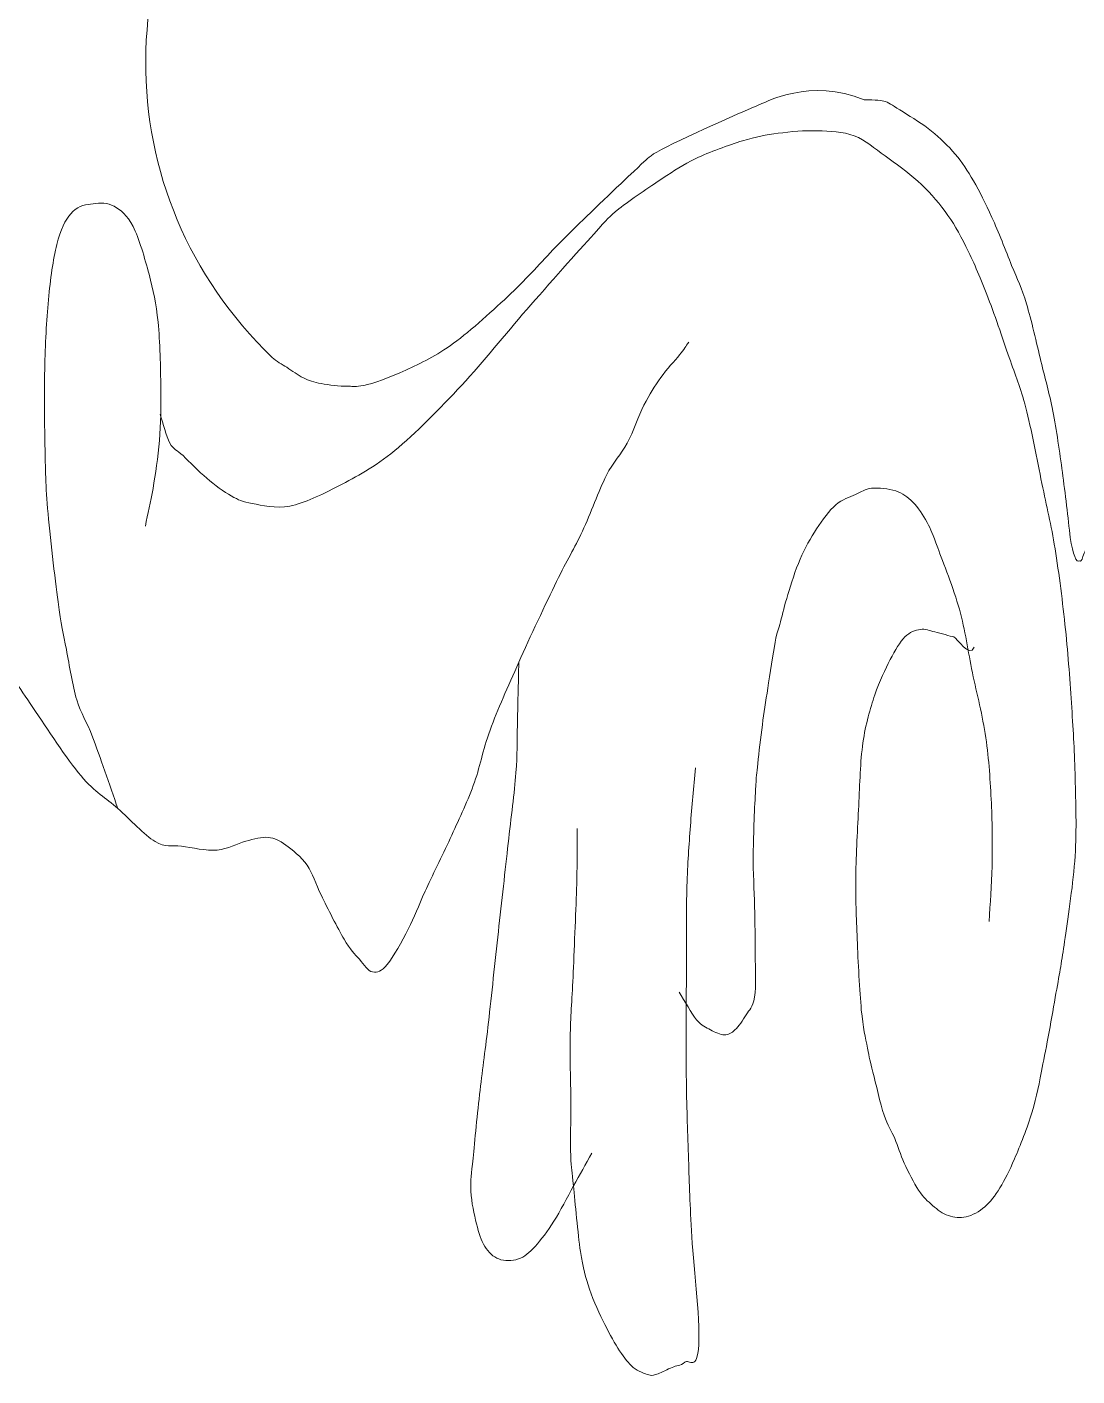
# Model space of a CAD drawing. Header units: millimetres. Extents: x -283 to 283, y -151 to 150.
# Drawn here: x -124.6 to -110.94, y 28.85 to 46.4 of the extents above; entities that cross this region are included whole.
import ezdxf

# ---------------------------------------------------------------- set-up
doc = ezdxf.new("R2010")
doc.units = ezdxf.units.MM
doc.header["$MEASUREMENT"] = 0
doc.layers.add('Camada 1', color=7, linetype='Continuous')

msp = doc.modelspace()

# ---------------------------------------------------------------- linework, layer by layer
at = {"layer": 'Camada 1', "color": 240, "lineweight": 9}
msp.add_open_spline([(-121.4107, 42.1018), (-121.3556, 42.0486), (-121.2834, 42.0115), (-121.2209, 41.9743), (-121.2209, 41.9743), (-121.1473, 41.9207), (-121.0784, 41.8743), (-121.0027, 41.8365), (-121.0027, 41.8365), (-120.927, 41.7988), (-120.8725, 41.7772), (-120.7705, 41.7616), (-120.7705, 41.7616), (-120.6685, 41.7462), (-120.5501, 41.7171), (-120.4117, 41.7285), (-120.4117, 41.7285), (-120.3506, 41.724), (-120.333, 41.716), (-120.2186, 41.7367), (-120.2186, 41.7367), (-120.1042, 41.7573), (-119.8672, 41.8448), (-119.6723, 41.9363), (-119.6723, 41.9363), (-119.4773, 42.0277), (-119.2772, 42.119), (-119.0489, 42.2854), (-119.0489, 42.2854), (-118.8206, 42.4519), (-118.5243, 42.7234), (-118.3031, 42.934), (-118.3031, 42.934), (-118.0819, 43.1446), (-117.9153, 43.3326), (-117.7205, 43.5382), (-117.7205, 43.5382), (-117.6428, 43.6171), (-117.6529, 43.6098), (-117.4854, 43.7731), (-117.4854, 43.7731), (-117.3179, 43.9363), (-116.8758, 44.363), (-116.7059, 44.5214), (-116.7059, 44.5214), (-116.536, 44.6797), (-116.5445, 44.6793), (-116.4484, 44.7473), (-116.4484, 44.7473), (-116.2575, 44.8676), (-115.3463, 45.2759), (-115.0376, 45.4021), (-115.0376, 45.4021), (-115.0132, 45.4123), (-114.3992, 45.7436), (-113.7071, 45.4533), (-113.7071, 45.4533), (-113.3959, 45.4442), (-113.4467, 45.4477), (-113.2022, 45.2946), (-113.2022, 45.2946), (-113.0827, 45.2198), (-112.9448, 45.1367), (-112.8316, 45.0452), (-112.8316, 45.0452), (-112.7184, 44.9536), (-112.6145, 44.8542), (-112.5232, 44.7459), (-112.5232, 44.7459), (-112.4319, 44.6376), (-112.3647, 44.5341), (-112.2849, 44.3967), (-112.2849, 44.3967), (-112.205, 44.2592), (-112.1281, 44.1058), (-112.0454, 43.9227), (-112.0454, 43.9227), (-111.9625, 43.7396), (-111.8637, 43.4862), (-111.7887, 43.2991), (-111.7887, 43.2991), (-111.7138, 43.1121), (-111.6596, 43.0094), (-111.5959, 42.8003), (-111.5959, 42.8003), (-111.5321, 42.5911), (-111.4656, 42.2848), (-111.4085, 42.052), (-111.4085, 42.052), (-111.3515, 41.8191), (-111.3004, 41.6456), (-111.2535, 41.4034), (-111.2535, 41.4034), (-111.2066, 41.1611), (-111.1622, 40.8679), (-111.1283, 40.6052), (-111.1283, 40.6052), (-111.0944, 40.3426), (-111.0498, 40.0046), (-111.0292, 39.7591), (-111.0292, 39.7591), (-110.9874, 39.5319), (-110.949, 39.4248), (-110.9028, 39.4553), (-110.9028, 39.4553), (-110.8885, 39.4398), (-110.8756, 39.4606), (-110.8625, 39.5122), (-110.8625, 39.5122), (-110.8384, 39.5627), (-110.8118, 39.6443), (-110.7818, 39.7591), (-110.7818, 39.7591), (-110.7544, 40.0046), (-110.7006, 40.3426), (-110.6596, 40.6052), (-110.6596, 40.6052), (-110.6185, 40.8679), (-110.5662, 41.1611), (-110.5127, 41.4034), (-110.5127, 41.4034), (-110.4592, 41.6456), (-110.4033, 41.8191), (-110.34, 42.052), (-110.34, 42.052), (-110.2766, 42.2848), (-110.2017, 42.5911), (-110.1323, 42.8003), (-110.1323, 42.8003), (-110.0628, 43.0094), (-110.0059, 43.1121), (-109.9259, 43.2991), (-109.9259, 43.2991), (-109.8459, 43.4862), (-109.74, 43.7396), (-109.6522, 43.9227), (-109.6522, 43.9227), (-109.5645, 44.1058), (-109.4833, 44.2592), (-109.3998, 44.3967), (-109.3998, 44.3967), (-109.3162, 44.5341), (-109.2463, 44.6376), (-109.152, 44.7459), (-109.152, 44.7459), (-109.0577, 44.8542), (-108.9511, 44.9536), (-108.8354, 45.0452), (-108.8354, 45.0452), (-108.7197, 45.1367), (-108.5796, 45.2198), (-108.4581, 45.2946), (-108.4581, 45.2946), (-108.3821, 45.3414), (-108.3138, 45.3913), (-108.242, 45.4323), (-108.242, 45.4323), (-108.1471, 45.4476), (-108.0471, 45.4504), (-107.9488, 45.4533), (-107.9488, 45.4533), (-107.9488, 45.4533), (-107.9141, 45.4541), (-107.9141, 45.4541), (-107.9141, 45.4541), (-107.7938, 45.4529), (-107.6801, 45.4435), (-107.5527, 45.4283), (-107.5527, 45.4283), (-107.4253, 45.4132), (-106.6036, 45.3952), (-106.4491, 45.3536), (-106.4491, 45.3536), (-106.2946, 45.3121), (-106.0734, 45.2413), (-105.9226, 45.1789), (-105.9226, 45.1789), (-105.7718, 45.1166), (-105.6727, 45.053), (-105.5448, 44.9794), (-105.5448, 44.9794), (-105.4169, 44.9058), (-105.2799, 44.8265), (-105.1564, 44.7473), (-105.1564, 44.7473), (-105.0622, 44.6793), (-105.0707, 44.6797), (-104.9051, 44.5214), (-104.9051, 44.5214), (-104.7395, 44.363), (-104.309, 43.9363), (-104.1459, 43.7731), (-104.1459, 43.7731), (-103.9829, 43.6098), (-103.9928, 43.6171), (-103.9173, 43.5382), (-103.9173, 43.5382), (-103.7281, 43.3326), (-103.5665, 43.1446), (-103.3511, 42.934), (-103.3511, 42.934), (-103.1356, 42.7234), (-102.8468, 42.4519), (-102.623, 42.2854), (-102.623, 42.2854), (-102.3992, 42.119), (-102.2016, 42.0277), (-102.0092, 41.9363), (-102.0092, 41.9363), (-101.8166, 41.8448), (-101.582, 41.7573), (-101.4682, 41.7367), (-101.4682, 41.7367), (-101.3544, 41.716), (-101.3366, 41.724), (-101.2754, 41.7285), (-101.2754, 41.7285), (-101.1372, 41.7171), (-101.0181, 41.7462), (-100.9157, 41.7616), (-100.9157, 41.7616), (-100.8132, 41.7772), (-100.7581, 41.7988), (-100.6814, 41.8365), (-100.6814, 41.8365), (-100.6046, 41.8743), (-100.5345, 41.9207), (-100.4595, 41.9743), (-100.4595, 41.9743), (-100.3959, 42.0115), (-100.3105, 42.0372), (-100.2662, 42.1018), (-100.2662, 42.1018), (-98.1053, 45.2552), (-97.8271, 47.225), (-100.1572, 50.112), (-100.1572, 50.112), (-100.2055, 50.1719), (-100.2845, 50.2023), (-100.347, 50.2396), (-100.347, 50.2396), (-100.4205, 50.2931), (-100.4894, 50.3396), (-100.5651, 50.3773), (-100.5651, 50.3773), (-100.6409, 50.415), (-100.6954, 50.4366), (-100.7974, 50.4522), (-100.7974, 50.4522), (-100.8994, 50.4677), (-101.0177, 50.4967), (-101.1562, 50.4853), (-101.1562, 50.4853), (-101.2173, 50.4898), (-101.2349, 50.4978), (-101.3492, 50.4771), (-101.3492, 50.4771), (-101.4636, 50.4566), (-101.7006, 50.369), (-101.8956, 50.2775), (-101.8956, 50.2775), (-102.0906, 50.1861), (-102.2906, 50.0948), (-102.519, 49.9284), (-102.519, 49.9284), (-102.7473, 49.7619), (-103.0435, 49.4904), (-103.2647, 49.2798), (-103.2647, 49.2798), (-103.4859, 49.0692), (-103.6526, 48.8812), (-103.8474, 48.6756), (-103.8474, 48.6756), (-103.9251, 48.5967), (-103.9149, 48.604), (-104.0824, 48.4407), (-104.0824, 48.4407), (-104.2499, 48.2775), (-104.692, 47.8508), (-104.8619, 47.6925), (-104.8619, 47.6925), (-105.0319, 47.5341), (-105.0234, 47.5345), (-105.1194, 47.4665), (-105.1194, 47.4665), (-105.2451, 47.3874), (-105.3842, 47.308), (-105.5141, 47.2344), (-105.5141, 47.2344), (-105.644, 47.1608), (-105.7449, 47.0973), (-105.8974, 47.0349), (-105.8974, 47.0349), (-106.0499, 46.9725), (-106.273, 46.9017), (-106.4286, 46.8602), (-106.4286, 46.8602), (-106.5843, 46.8186), (-107.4064, 46.8006), (-107.5343, 46.7855), (-107.5343, 46.7855), (-107.6621, 46.7703), (-107.776, 46.761), (-107.8964, 46.7597), (-107.8964, 46.7597), (-107.8964, 46.7597), (-107.931, 46.7605), (-107.931, 46.7605), (-107.931, 46.7605), (-108.0292, 46.7634), (-108.1292, 46.7662), (-108.2236, 46.7815), (-108.2236, 46.7815), (-108.2943, 46.8225), (-108.3612, 46.8724), (-108.436, 46.9192), (-108.436, 46.9192), (-108.5555, 46.994), (-108.6932, 47.0771), (-108.8065, 47.1686), (-108.8065, 47.1686), (-108.9197, 47.2602), (-109.0236, 47.3597), (-109.1149, 47.4679), (-109.1149, 47.4679), (-109.2063, 47.5763), (-109.2734, 47.6798), (-109.3532, 47.8172), (-109.3532, 47.8172), (-109.433, 47.9546), (-109.51, 48.108), (-109.5928, 48.2912), (-109.5928, 48.2912), (-109.6756, 48.4742), (-109.7745, 48.7276), (-109.8495, 48.9147), (-109.8495, 48.9147), (-109.9244, 49.1017), (-109.9785, 49.2044), (-110.0423, 49.4135), (-110.0423, 49.4135), (-110.106, 49.6227), (-110.1725, 49.9291), (-110.2296, 50.1618), (-110.2296, 50.1618), (-110.2866, 50.3947), (-110.3377, 50.5682), (-110.3846, 50.8104), (-110.3846, 50.8104), (-110.4315, 51.0527), (-110.4758, 51.3459), (-110.5098, 51.6086), (-110.5098, 51.6086), (-110.5437, 51.8713), (-110.5883, 52.2092), (-110.609, 52.4547), (-110.609, 52.4547), (-110.636, 52.5695), (-110.6603, 52.6512), (-110.683, 52.7016), (-110.683, 52.7016), (-110.6947, 52.7532), (-110.7071, 52.7741), (-110.7217, 52.7585), (-110.7217, 52.7585), (-110.7672, 52.7889), (-110.8085, 52.682), (-110.8564, 52.4547), (-110.8564, 52.4547), (-110.8838, 52.2092), (-110.9375, 51.8713), (-110.9786, 51.6086), (-110.9786, 51.6086), (-111.0197, 51.3459), (-111.072, 51.0527), (-111.1255, 50.8104), (-111.1255, 50.8104), (-111.179, 50.5682), (-111.2348, 50.3947), (-111.2982, 50.1618), (-111.2982, 50.1618), (-111.3616, 49.9291), (-111.4365, 49.6227), (-111.5058, 49.4135), (-111.5058, 49.4135), (-111.5753, 49.2044), (-111.6323, 49.1017), (-111.7123, 48.9147), (-111.7123, 48.9147), (-111.7922, 48.7276), (-111.8981, 48.4742), (-111.9859, 48.2912), (-111.9859, 48.2912), (-112.0736, 48.108), (-112.1549, 47.9546), (-112.2384, 47.8172), (-112.2384, 47.8172), (-112.3219, 47.6798), (-112.3919, 47.5763), (-112.4862, 47.4679), (-112.4862, 47.4679), (-112.5804, 47.3597), (-112.687, 47.2602), (-112.8027, 47.1686), (-112.8027, 47.1686), (-112.9184, 47.0771), (-113.0585, 46.994), (-113.1801, 46.9192), (-113.1801, 46.9192), (-113.2561, 46.8724), (-113.3244, 46.8225), (-113.3962, 46.7815), (-113.3962, 46.7815), (-113.491, 46.7662), (-113.591, 46.7634), (-113.6894, 46.7605), (-113.6894, 46.7605), (-113.6894, 46.7605), (-113.724, 46.7597), (-113.724, 46.7597), (-113.724, 46.7597), (-113.8443, 46.761), (-113.9706, 46.7718), (-114.0854, 46.7855), (-114.0854, 46.7855), (-114.2253, 46.802), (-114.3312, 46.8186), (-114.4857, 46.8602), (-114.4857, 46.8602), (-115.5508, 46.8357), (-116.3992, 47.4587), (-116.4114, 47.4665), (-116.4114, 47.4665), (-116.5056, 47.5345), (-116.4972, 47.5341), (-116.6628, 47.6925), (-116.6628, 47.6925), (-116.8284, 47.8508), (-117.2589, 48.2775), (-117.4219, 48.4407), (-117.4219, 48.4407), (-117.585, 48.604), (-117.575, 48.5967), (-117.6505, 48.6756), (-117.6505, 48.6756), (-117.8398, 48.8812), (-118.0013, 49.0692), (-118.2168, 49.2798), (-118.2168, 49.2798), (-118.4323, 49.4904), (-118.7211, 49.7619), (-118.9449, 49.9284), (-118.9449, 49.9284), (-119.1687, 50.0948), (-119.3663, 50.1861), (-119.5588, 50.2775), (-119.5588, 50.2775), (-119.7512, 50.369), (-119.9859, 50.4566), (-120.0997, 50.4771), (-120.0997, 50.4771), (-120.2135, 50.4978), (-120.2313, 50.4898), (-120.2926, 50.4853), (-120.2926, 50.4853), (-120.4307, 50.4967), (-120.5498, 50.4677), (-120.6522, 50.4522), (-120.6522, 50.4522), (-120.7545, 50.4366), (-120.8098, 50.415), (-120.8865, 50.3773), (-120.8865, 50.3773), (-120.9632, 50.3396), (-121.0334, 50.2931), (-121.1084, 50.2396), (-121.1084, 50.2396), (-121.1719, 50.2023), (-121.2484, 50.1688), (-121.3017, 50.112), (-121.3017, 50.112), (-123.6469, 47.6124), (-123.5971, 44.2109), (-121.4107, 42.1018)], degree=3, knots=[0, 0, 0, 0, 0.0081967, 0.0081967, 0.0081967, 0.0081967, 0.0163934, 0.0163934, 0.0163934, 0.0163934, 0.0245902, 0.0245902, 0.0245902, 0.0245902, 0.0327869, 0.0327869, 0.0327869, 0.0327869, 0.0409836, 0.0409836, 0.0409836, 0.0409836, 0.0491803, 0.0491803, 0.0491803, 0.0491803, 0.057377, 0.057377, 0.057377, 0.057377, 0.0655738, 0.0655738, 0.0655738, 0.0655738, 0.0737705, 0.0737705, 0.0737705, 0.0737705, 0.0819672, 0.0819672, 0.0819672, 0.0819672, 0.0901639, 0.0901639, 0.0901639, 0.0901639, 0.0983607, 0.0983607, 0.0983607, 0.0983607, 0.1065574, 0.1065574, 0.1065574, 0.1065574, 0.1147541, 0.1147541, 0.1147541, 0.1147541, 0.1229508, 0.1229508, 0.1229508, 0.1229508, 0.1311475, 0.1311475, 0.1311475, 0.1311475, 0.1393443, 0.1393443, 0.1393443, 0.1393443, 0.147541, 0.147541, 0.147541, 0.147541, 0.1557377, 0.1557377, 0.1557377, 0.1557377, 0.1639344, 0.1639344, 0.1639344, 0.1639344, 0.1721311, 0.1721311, 0.1721311, 0.1721311, 0.1803279, 0.1803279, 0.1803279, 0.1803279, 0.1885246, 0.1885246, 0.1885246, 0.1885246, 0.1967213, 0.1967213, 0.1967213, 0.1967213, 0.204918, 0.204918, 0.204918, 0.204918, 0.2131148, 0.2131148, 0.2131148, 0.2131148, 0.2213115, 0.2213115, 0.2213115, 0.2213115, 0.2295082, 0.2295082, 0.2295082, 0.2295082, 0.2377049, 0.2377049, 0.2377049, 0.2377049, 0.2459016, 0.2459016, 0.2459016, 0.2459016, 0.2540984, 0.2540984, 0.2540984, 0.2540984, 0.2622951, 0.2622951, 0.2622951, 0.2622951, 0.2704918, 0.2704918, 0.2704918, 0.2704918, 0.2786885, 0.2786885, 0.2786885, 0.2786885, 0.2868852, 0.2868852, 0.2868852, 0.2868852, 0.295082, 0.295082, 0.295082, 0.295082, 0.3032787, 0.3032787, 0.3032787, 0.3032787, 0.3114754, 0.3114754, 0.3114754, 0.3114754, 0.3196721, 0.3196721, 0.3196721, 0.3196721, 0.3278689, 0.3278689, 0.3278689, 0.3278689, 0.3360656, 0.3360656, 0.3360656, 0.3360656, 0.3442623, 0.3442623, 0.3442623, 0.3442623, 0.352459, 0.352459, 0.352459, 0.352459, 0.3606557, 0.3606557, 0.3606557, 0.3606557, 0.3688525, 0.3688525, 0.3688525, 0.3688525, 0.3770492, 0.3770492, 0.3770492, 0.3770492, 0.3852459, 0.3852459, 0.3852459, 0.3852459, 0.3934426, 0.3934426, 0.3934426, 0.3934426, 0.4016393, 0.4016393, 0.4016393, 0.4016393, 0.4098361, 0.4098361, 0.4098361, 0.4098361, 0.4180328, 0.4180328, 0.4180328, 0.4180328, 0.4262295, 0.4262295, 0.4262295, 0.4262295, 0.4344262, 0.4344262, 0.4344262, 0.4344262, 0.442623, 0.442623, 0.442623, 0.442623, 0.4508197, 0.4508197, 0.4508197, 0.4508197, 0.4590164, 0.4590164, 0.4590164, 0.4590164, 0.4672131, 0.4672131, 0.4672131, 0.4672131, 0.4754098, 0.4754098, 0.4754098, 0.4754098, 0.4836066, 0.4836066, 0.4836066, 0.4836066, 0.4918033, 0.4918033, 0.4918033, 0.4918033, 0.5, 0.5, 0.5, 0.5, 0.5081967, 0.5081967, 0.5081967, 0.5081967, 0.5163934, 0.5163934, 0.5163934, 0.5163934, 0.5245902, 0.5245902, 0.5245902, 0.5245902, 0.5327869, 0.5327869, 0.5327869, 0.5327869, 0.5409836, 0.5409836, 0.5409836, 0.5409836, 0.5491803, 0.5491803, 0.5491803, 0.5491803, 0.557377, 0.557377, 0.557377, 0.557377, 0.5655738, 0.5655738, 0.5655738, 0.5655738, 0.5737705, 0.5737705, 0.5737705, 0.5737705, 0.5819672, 0.5819672, 0.5819672, 0.5819672, 0.5901639, 0.5901639, 0.5901639, 0.5901639, 0.5983607, 0.5983607, 0.5983607, 0.5983607, 0.6065574, 0.6065574, 0.6065574, 0.6065574, 0.6147541, 0.6147541, 0.6147541, 0.6147541, 0.6229508, 0.6229508, 0.6229508, 0.6229508, 0.6311475, 0.6311475, 0.6311475, 0.6311475, 0.6393443, 0.6393443, 0.6393443, 0.6393443, 0.647541, 0.647541, 0.647541, 0.647541, 0.6557377, 0.6557377, 0.6557377, 0.6557377, 0.6639344, 0.6639344, 0.6639344, 0.6639344, 0.6721311, 0.6721311, 0.6721311, 0.6721311, 0.6803279, 0.6803279, 0.6803279, 0.6803279, 0.6885246, 0.6885246, 0.6885246, 0.6885246, 0.6967213, 0.6967213, 0.6967213, 0.6967213, 0.704918, 0.704918, 0.704918, 0.704918, 0.7131148, 0.7131148, 0.7131148, 0.7131148, 0.7213115, 0.7213115, 0.7213115, 0.7213115, 0.7295082, 0.7295082, 0.7295082, 0.7295082, 0.7377049, 0.7377049, 0.7377049, 0.7377049, 0.7459016, 0.7459016, 0.7459016, 0.7459016, 0.7540984, 0.7540984, 0.7540984, 0.7540984, 0.7622951, 0.7622951, 0.7622951, 0.7622951, 0.7704918, 0.7704918, 0.7704918, 0.7704918, 0.7786885, 0.7786885, 0.7786885, 0.7786885, 0.7868852, 0.7868852, 0.7868852, 0.7868852, 0.795082, 0.795082, 0.795082, 0.795082, 0.8032787, 0.8032787, 0.8032787, 0.8032787, 0.8114754, 0.8114754, 0.8114754, 0.8114754, 0.8196721, 0.8196721, 0.8196721, 0.8196721, 0.8278689, 0.8278689, 0.8278689, 0.8278689, 0.8360656, 0.8360656, 0.8360656, 0.8360656, 0.8442623, 0.8442623, 0.8442623, 0.8442623, 0.852459, 0.852459, 0.852459, 0.852459, 0.8606557, 0.8606557, 0.8606557, 0.8606557, 0.8688525, 0.8688525, 0.8688525, 0.8688525, 0.8770492, 0.8770492, 0.8770492, 0.8770492, 0.8852459, 0.8852459, 0.8852459, 0.8852459, 0.8934426, 0.8934426, 0.8934426, 0.8934426, 0.9016393, 0.9016393, 0.9016393, 0.9016393, 0.9098361, 0.9098361, 0.9098361, 0.9098361, 0.9180328, 0.9180328, 0.9180328, 0.9180328, 0.9262295, 0.9262295, 0.9262295, 0.9262295, 0.9344262, 0.9344262, 0.9344262, 0.9344262, 0.942623, 0.942623, 0.942623, 0.942623, 0.9508197, 0.9508197, 0.9508197, 0.9508197, 0.9590164, 0.9590164, 0.9590164, 0.9590164, 0.9672131, 0.9672131, 0.9672131, 0.9672131, 0.9754098, 0.9754098, 0.9754098, 0.9754098, 0.9836066, 0.9836066, 0.9836066, 0.9836066, 1, 1, 1, 1], dxfattribs=at)
at = {"layer": 'Camada 1', "color": 250, "lineweight": 9}
for points, knots in [([(-112.2785, 38.3347), (-112.336, 38.1805), (-112.501, 38.4548), (-112.5418, 38.4657), (-112.5418, 38.4657), (-112.5827, 38.4766), (-112.7144, 38.5148), (-112.787, 38.5312), (-112.787, 38.5312), (-112.8597, 38.5476), (-112.9124, 38.5749), (-112.9778, 38.5639), (-112.9778, 38.5639), (-113.0432, 38.553), (-113.112, 38.5318), (-113.1777, 38.4657), (-113.1777, 38.4657), (-113.2435, 38.3996), (-113.3033, 38.2968), (-113.3687, 38.1709), (-113.3687, 38.1709), (-113.4341, 38.0449), (-113.5092, 37.8941), (-113.5689, 37.7123), (-113.5689, 37.7123), (-113.6286, 37.5305), (-113.6877, 37.3377), (-113.7238, 37.09), (-113.7238, 37.09), (-113.7599, 36.8423), (-113.7635, 36.5608), (-113.7789, 36.2711), (-113.7789, 36.2711), (-113.7943, 35.9815), (-113.8127, 35.6451), (-113.8159, 35.354), (-113.8159, 35.354), (-113.8192, 35.0629), (-113.8103, 34.8251), (-113.7984, 34.5352), (-113.7984, 34.5352), (-113.7865, 34.2452), (-113.7671, 33.8568), (-113.7446, 33.618), (-113.7446, 33.618), (-113.722, 33.3793), (-113.6898, 33.2547), (-113.6646, 33.119), (-113.6646, 33.119), (-113.6395, 32.9833), (-113.6302, 32.9517), (-113.5943, 32.8064), (-113.5943, 32.8064), (-113.5583, 32.661), (-113.4967, 32.3923), (-113.449, 32.2471), (-113.449, 32.2471), (-113.4012, 32.102), (-113.3543, 32.047), (-113.3103, 31.9428), (-113.3103, 31.9428), (-113.2663, 31.8386), (-113.2373, 31.7345), (-113.1853, 31.622), (-113.1853, 31.622), (-113.1333, 31.5095), (-113.0605, 31.3611), (-112.9988, 31.269), (-112.9988, 31.269), (-112.9372, 31.1769), (-112.8814, 31.1265), (-112.8169, 31.0716), (-112.8169, 31.0716), (-112.7523, 31.0167), (-112.6851, 30.9646), (-112.612, 30.94), (-112.612, 30.94), (-112.539, 30.9153), (-112.459, 30.9043), (-112.3798, 30.9235), (-112.3798, 30.9235), (-112.3005, 30.9427), (-112.2115, 30.9918), (-112.1383, 31.0551), (-112.1383, 31.0551), (-112.0651, 31.1184), (-112.0071, 31.1973), (-111.9423, 31.3018), (-111.9423, 31.3018), (-111.8775, 31.4063), (-111.8209, 31.5153), (-111.7508, 31.6802), (-111.7508, 31.6802), (-111.6807, 31.845), (-111.5847, 32.0817), (-111.5226, 32.2889), (-111.5226, 32.2889), (-111.4605, 32.496), (-111.4343, 32.6478), (-111.381, 32.914), (-111.381, 32.914), (-111.3276, 33.1802), (-111.2506, 33.6103), (-111.2026, 33.8846), (-111.2026, 33.8846), (-111.1546, 34.1588), (-111.1327, 34.27), (-111.0928, 34.559), (-111.0928, 34.559), (-111.0529, 34.8481), (-110.9855, 35.2633), (-110.9634, 35.616), (-110.9634, 35.616), (-110.9412, 35.9688), (-110.9552, 36.3082), (-110.9626, 36.6314), (-110.9626, 36.6314), (-110.9699, 36.9547), (-110.9863, 37.2261), (-111.0073, 37.5486), (-111.0073, 37.5486), (-111.0283, 37.871), (-111.0521, 38.219), (-111.0883, 38.5639), (-111.0883, 38.5639), (-111.1245, 38.9088), (-111.1723, 39.294), (-111.2238, 39.6121), (-111.2238, 39.6121), (-111.2752, 39.9302), (-111.3324, 40.158), (-111.3957, 40.4637), (-111.3957, 40.4637), (-111.4591, 40.7694), (-111.5325, 41.1717), (-111.6039, 41.4463), (-111.6039, 41.4463), (-111.6753, 41.7209), (-111.7369, 41.8557), (-111.8215, 42.1014), (-111.8215, 42.1014), (-111.906, 42.3471), (-112.0177, 42.6799), (-112.1115, 42.9203), (-112.1115, 42.9203), (-112.2053, 43.1607), (-112.2927, 43.3622), (-112.3836, 43.5426), (-112.3836, 43.5426), (-112.4744, 43.723), (-112.5511, 43.8589), (-112.6557, 44.0012), (-112.6557, 44.0012), (-112.7603, 44.1434), (-112.8795, 44.274), (-113.0097, 44.3942), (-113.0097, 44.3942), (-113.1399, 44.5144), (-113.2987, 44.6235), (-113.4364, 44.7218), (-113.4364, 44.7218), (-113.5741, 44.82), (-113.6888, 44.9291), (-113.8359, 44.9838), (-113.8359, 44.9838), (-113.9831, 45.0385), (-114.1523, 45.0438), (-114.3173, 45.0493), (-114.3173, 45.0493), (-114.4824, 45.0548), (-114.664, 45.0384), (-114.8261, 45.0165), (-114.8261, 45.0165), (-114.9881, 44.9947), (-115.1107, 44.9729), (-115.2894, 44.9183), (-115.2894, 44.9183), (-115.4681, 44.8637), (-115.724, 44.7709), (-115.8982, 44.689), (-115.8982, 44.689), (-116.0724, 44.6071), (-116.1678, 44.5361), (-116.3344, 44.427), (-116.3344, 44.427), (-116.5011, 44.3178), (-116.7494, 44.154), (-116.8979, 44.0339), (-116.8979, 44.0339), (-117.0465, 43.9138), (-117.0252, 43.9247), (-117.2252, 43.7064), (-117.2252, 43.7064), (-117.4252, 43.488), (-117.8116, 43.0513), (-118.098, 42.7237), (-118.098, 42.7237), (-118.3844, 42.3962), (-118.6571, 42.0468), (-118.9436, 41.7411), (-118.9436, 41.7411), (-119.23, 41.4354), (-119.5494, 41.1081), (-119.8163, 40.8895), (-119.8163, 40.8895), (-120.0832, 40.6709), (-120.3161, 40.551), (-120.5433, 40.4309), (-120.5433, 40.4309), (-120.7706, 40.3108), (-120.9913, 40.2071), (-121.1794, 40.1689), (-121.1794, 40.1689), (-121.3676, 40.1307), (-121.5427, 40.1798), (-121.6699, 40.2017), (-121.6699, 40.2017), (-121.7972, 40.2235), (-121.8439, 40.2453), (-121.9424, 40.2999), (-121.9424, 40.2999), (-122.0409, 40.3545), (-122.1557, 40.4419), (-122.2601, 40.5292), (-122.2601, 40.5292), (-122.3646, 40.6165), (-122.4886, 40.7476), (-122.5688, 40.824), (-122.5688, 40.824), (-122.649, 40.9004), (-122.6902, 40.8956), (-122.7412, 40.9878), (-122.7412, 40.9878), (-122.7923, 41.0799), (-122.8258, 41.2389), (-122.8681, 41.3644)], [0, 0, 0, 0, 0.0166667, 0.0166667, 0.0166667, 0.0166667, 0.0333333, 0.0333333, 0.0333333, 0.0333333, 0.05, 0.05, 0.05, 0.05, 0.0666667, 0.0666667, 0.0666667, 0.0666667, 0.0833333, 0.0833333, 0.0833333, 0.0833333, 0.1, 0.1, 0.1, 0.1, 0.1166667, 0.1166667, 0.1166667, 0.1166667, 0.1333333, 0.1333333, 0.1333333, 0.1333333, 0.15, 0.15, 0.15, 0.15, 0.1666667, 0.1666667, 0.1666667, 0.1666667, 0.1833333, 0.1833333, 0.1833333, 0.1833333, 0.2, 0.2, 0.2, 0.2, 0.2166667, 0.2166667, 0.2166667, 0.2166667, 0.2333333, 0.2333333, 0.2333333, 0.2333333, 0.25, 0.25, 0.25, 0.25, 0.2666667, 0.2666667, 0.2666667, 0.2666667, 0.2833333, 0.2833333, 0.2833333, 0.2833333, 0.3, 0.3, 0.3, 0.3, 0.3166667, 0.3166667, 0.3166667, 0.3166667, 0.3333333, 0.3333333, 0.3333333, 0.3333333, 0.35, 0.35, 0.35, 0.35, 0.3666667, 0.3666667, 0.3666667, 0.3666667, 0.3833333, 0.3833333, 0.3833333, 0.3833333, 0.4, 0.4, 0.4, 0.4, 0.4166667, 0.4166667, 0.4166667, 0.4166667, 0.4333333, 0.4333333, 0.4333333, 0.4333333, 0.45, 0.45, 0.45, 0.45, 0.4666667, 0.4666667, 0.4666667, 0.4666667, 0.4833333, 0.4833333, 0.4833333, 0.4833333, 0.5, 0.5, 0.5, 0.5, 0.5166667, 0.5166667, 0.5166667, 0.5166667, 0.5333333, 0.5333333, 0.5333333, 0.5333333, 0.55, 0.55, 0.55, 0.55, 0.5666667, 0.5666667, 0.5666667, 0.5666667, 0.5833333, 0.5833333, 0.5833333, 0.5833333, 0.6, 0.6, 0.6, 0.6, 0.6166667, 0.6166667, 0.6166667, 0.6166667, 0.6333333, 0.6333333, 0.6333333, 0.6333333, 0.65, 0.65, 0.65, 0.65, 0.6666667, 0.6666667, 0.6666667, 0.6666667, 0.6833333, 0.6833333, 0.6833333, 0.6833333, 0.7, 0.7, 0.7, 0.7, 0.7166667, 0.7166667, 0.7166667, 0.7166667, 0.7333333, 0.7333333, 0.7333333, 0.7333333, 0.75, 0.75, 0.75, 0.75, 0.7666667, 0.7666667, 0.7666667, 0.7666667, 0.7833333, 0.7833333, 0.7833333, 0.7833333, 0.8, 0.8, 0.8, 0.8, 0.8166667, 0.8166667, 0.8166667, 0.8166667, 0.8333333, 0.8333333, 0.8333333, 0.8333333, 0.85, 0.85, 0.85, 0.85, 0.8666667, 0.8666667, 0.8666667, 0.8666667, 0.8833333, 0.8833333, 0.8833333, 0.8833333, 0.9, 0.9, 0.9, 0.9, 0.9166667, 0.9166667, 0.9166667, 0.9166667, 0.9333333, 0.9333333, 0.9333333, 0.9333333, 0.95, 0.95, 0.95, 0.95, 0.9666667, 0.9666667, 0.9666667, 0.9666667, 1, 1, 1, 1]), ([(-123.06, 39.9069), (-123.0266, 40.0706), (-122.9903, 40.2118), (-122.9597, 40.3982), (-122.9597, 40.3982), (-122.9292, 40.5846), (-122.8945, 40.7988), (-122.8775, 41.0205), (-122.8775, 41.0205), (-122.8604, 41.2422), (-122.856, 41.4498), (-122.8588, 41.7084), (-122.8588, 41.7084), (-122.8616, 41.9669), (-122.8683, 42.3081), (-122.8945, 42.56), (-122.8945, 42.56), (-122.9207, 42.8119), (-122.9573, 42.9729), (-123.0121, 43.1823), (-123.0121, 43.1823), (-123.067, 43.3917), (-123.1435, 43.6542), (-123.2206, 43.8046), (-123.2206, 43.8046), (-123.2977, 43.955), (-123.3787, 44.0171), (-123.4657, 44.0667), (-123.4657, 44.0667), (-123.5526, 44.1162), (-123.6486, 44.1103), (-123.7381, 44.0994), (-123.7381, 44.0994), (-123.8277, 44.0885), (-123.9245, 44.0789), (-124.0017, 44.0012), (-124.0017, 44.0012), (-124.0788, 43.9234), (-124.1392, 43.8219), (-124.1927, 43.6409), (-124.1927, 43.6409), (-124.2462, 43.4598), (-124.2819, 43.2188), (-124.3113, 42.953), (-124.3113, 42.953), (-124.3407, 42.6873), (-124.3571, 42.3926), (-124.3665, 42.0687), (-124.3665, 42.0687), (-124.3759, 41.7447), (-124.3731, 41.3434), (-124.3673, 41.0205), (-124.3673, 41.0205), (-124.3614, 40.6976), (-124.3603, 40.4879), (-124.3316, 40.1361), (-124.3316, 40.1361), (-124.3029, 39.7844), (-124.237, 39.231), (-124.1962, 38.9242), (-124.1962, 38.9242), (-124.1555, 38.6175), (-124.1284, 38.5149), (-124.0877, 38.3019), (-124.0877, 38.3019), (-124.047, 38.0889), (-124.0102, 37.8408), (-123.9519, 37.6468), (-123.9519, 37.6468), (-123.8937, 37.4528), (-123.8326, 37.3911), (-123.7434, 37.1555), (-123.7434, 37.1555), (-123.6542, 36.9199), (-123.526, 36.5414), (-123.4173, 36.2342)], [0, 0, 0, 0, 0.05, 0.05, 0.05, 0.05, 0.1, 0.1, 0.1, 0.1, 0.15, 0.15, 0.15, 0.15, 0.2, 0.2, 0.2, 0.2, 0.25, 0.25, 0.25, 0.25, 0.3, 0.3, 0.3, 0.3, 0.35, 0.35, 0.35, 0.35, 0.4, 0.4, 0.4, 0.4, 0.45, 0.45, 0.45, 0.45, 0.5, 0.5, 0.5, 0.5, 0.55, 0.55, 0.55, 0.55, 0.6, 0.6, 0.6, 0.6, 0.65, 0.65, 0.65, 0.65, 0.7, 0.7, 0.7, 0.7, 0.75, 0.75, 0.75, 0.75, 0.8, 0.8, 0.8, 0.8, 0.85, 0.85, 0.85, 0.85, 0.9, 0.9, 0.9, 0.9, 1, 1, 1, 1]), ([(-128.6191, 40.2999), (-128.6463, 40.4419), (-128.6763, 40.544), (-128.7005, 40.7257), (-128.7005, 40.7257), (-128.7248, 40.9074), (-128.7561, 41.1626), (-128.7636, 41.3808), (-128.7636, 41.3808), (-128.7712, 41.599), (-128.762, 41.7928), (-128.745, 42.0031), (-128.745, 42.0031), (-128.728, 42.2135), (-128.7034, 42.4915), (-128.6628, 42.6255), (-128.6628, 42.6255), (-128.6222, 42.7594), (-128.5886, 42.6746), (-128.5264, 42.7237), (-128.5264, 42.7237), (-128.4643, 42.7729), (-128.3819, 42.8982), (-128.2901, 42.9203), (-128.2901, 42.9203), (-128.1983, 42.9423), (-128.0815, 42.904), (-127.9813, 42.8548), (-127.9813, 42.8548), (-127.8811, 42.8055), (-127.8211, 42.762), (-127.6908, 42.6255), (-127.6908, 42.6255), (-127.5605, 42.4889), (-127.3733, 42.2818), (-127.2007, 42.0359), (-127.2007, 42.0359), (-127.0281, 41.7899), (-126.8122, 41.4301), (-126.6563, 41.1515), (-126.6563, 41.1515), (-126.5005, 40.8729), (-126.4282, 40.6603), (-126.2663, 40.3654), (-126.2663, 40.3654), (-126.1045, 40.0705), (-125.8943, 39.7267), (-125.6857, 39.3828), (-125.6857, 39.3828), (-125.477, 39.0389), (-125.2078, 38.6076), (-125.0143, 38.3019), (-125.0143, 38.3019), (-124.8207, 37.9962), (-124.7105, 37.8224), (-124.5243, 37.5486), (-124.5243, 37.5486), (-124.3382, 37.2747), (-124.0822, 36.8784), (-123.8973, 36.6589), (-123.8973, 36.6589), (-123.7124, 36.4395), (-123.578, 36.3763), (-123.4173, 36.2342), (-123.4173, 36.2342), (-123.2567, 36.0921), (-123.072, 35.8881), (-122.9336, 35.806), (-122.9336, 35.806), (-122.7953, 35.724), (-122.7253, 35.7621), (-122.5908, 35.7435), (-122.5908, 35.7435), (-122.4563, 35.7248), (-122.2662, 35.6832), (-122.1263, 35.6941), (-122.1263, 35.6941), (-121.9865, 35.705), (-121.8636, 35.7819), (-121.7528, 35.8093), (-121.7528, 35.8093), (-121.642, 35.8367), (-121.5481, 35.8669), (-121.4613, 35.8587), (-121.4613, 35.8587), (-121.3745, 35.8505), (-121.3181, 35.8204), (-121.2337, 35.7599), (-121.2337, 35.7599), (-121.1493, 35.6995), (-121.0341, 35.6074), (-120.9561, 35.4967), (-120.9561, 35.4967), (-120.8781, 35.3861), (-120.8498, 35.2622), (-120.7697, 35.1019), (-120.7697, 35.1019), (-120.6895, 34.9417), (-120.5577, 34.6736), (-120.4751, 34.5352), (-120.4751, 34.5352), (-120.3926, 34.3967), (-120.3375, 34.3441), (-120.2755, 34.2731), (-120.2755, 34.2731), (-120.2134, 34.2022), (-120.1648, 34.1205), (-120.103, 34.1093), (-120.103, 34.1093), (-120.0412, 34.0982), (-119.9902, 34.1139), (-119.9121, 34.2076), (-119.9121, 34.2076), (-119.8341, 34.3013), (-119.7213, 34.5076), (-119.6393, 34.6662), (-119.6393, 34.6662), (-119.5573, 34.8248), (-119.5119, 34.961), (-119.4209, 35.1575), (-119.4209, 35.1575), (-119.3299, 35.354), (-119.198, 35.616), (-119.0934, 35.8453), (-119.0934, 35.8453), (-118.9887, 36.0746), (-118.8799, 36.2976), (-118.7931, 36.5332), (-118.7931, 36.5332), (-118.7063, 36.7688), (-118.6734, 36.9855), (-118.5745, 37.2538), (-118.5745, 37.2538), (-118.4756, 37.522), (-118.3455, 37.816), (-118.2014, 38.1381), (-118.2014, 38.1381), (-118.0573, 38.4602), (-117.8481, 38.9024), (-117.7101, 39.1863), (-117.7101, 39.1863), (-117.5721, 39.4701), (-117.4812, 39.612), (-117.3735, 39.8414), (-117.3735, 39.8414), (-117.2657, 40.0707), (-117.1614, 40.3703), (-117.0641, 40.562), (-117.0641, 40.562), (-116.9667, 40.7536), (-116.8733, 40.8345), (-116.7912, 40.9878), (-116.7912, 40.9878), (-116.7091, 41.141), (-116.6458, 41.3368), (-116.5728, 41.4791), (-116.5728, 41.4791), (-116.4999, 41.6213), (-116.432, 41.7301), (-116.3546, 41.8394), (-116.3546, 41.8394), (-116.2772, 41.9486), (-116.1697, 42.0577), (-116.1091, 42.1342), (-116.1091, 42.1342), (-116.0485, 42.2106), (-116.0303, 42.2433), (-115.9909, 42.2979)], [0, 0, 0, 0, 0.0232558, 0.0232558, 0.0232558, 0.0232558, 0.0465116, 0.0465116, 0.0465116, 0.0465116, 0.0697674, 0.0697674, 0.0697674, 0.0697674, 0.0930233, 0.0930233, 0.0930233, 0.0930233, 0.1162791, 0.1162791, 0.1162791, 0.1162791, 0.1395349, 0.1395349, 0.1395349, 0.1395349, 0.1627907, 0.1627907, 0.1627907, 0.1627907, 0.1860465, 0.1860465, 0.1860465, 0.1860465, 0.2093023, 0.2093023, 0.2093023, 0.2093023, 0.2325581, 0.2325581, 0.2325581, 0.2325581, 0.255814, 0.255814, 0.255814, 0.255814, 0.2790698, 0.2790698, 0.2790698, 0.2790698, 0.3023256, 0.3023256, 0.3023256, 0.3023256, 0.3255814, 0.3255814, 0.3255814, 0.3255814, 0.3488372, 0.3488372, 0.3488372, 0.3488372, 0.372093, 0.372093, 0.372093, 0.372093, 0.3953488, 0.3953488, 0.3953488, 0.3953488, 0.4186047, 0.4186047, 0.4186047, 0.4186047, 0.4418605, 0.4418605, 0.4418605, 0.4418605, 0.4651163, 0.4651163, 0.4651163, 0.4651163, 0.4883721, 0.4883721, 0.4883721, 0.4883721, 0.5116279, 0.5116279, 0.5116279, 0.5116279, 0.5348837, 0.5348837, 0.5348837, 0.5348837, 0.5581395, 0.5581395, 0.5581395, 0.5581395, 0.5813953, 0.5813953, 0.5813953, 0.5813953, 0.6046512, 0.6046512, 0.6046512, 0.6046512, 0.627907, 0.627907, 0.627907, 0.627907, 0.6511628, 0.6511628, 0.6511628, 0.6511628, 0.6744186, 0.6744186, 0.6744186, 0.6744186, 0.6976744, 0.6976744, 0.6976744, 0.6976744, 0.7209302, 0.7209302, 0.7209302, 0.7209302, 0.744186, 0.744186, 0.744186, 0.744186, 0.7674419, 0.7674419, 0.7674419, 0.7674419, 0.7906977, 0.7906977, 0.7906977, 0.7906977, 0.8139535, 0.8139535, 0.8139535, 0.8139535, 0.8372093, 0.8372093, 0.8372093, 0.8372093, 0.8604651, 0.8604651, 0.8604651, 0.8604651, 0.8837209, 0.8837209, 0.8837209, 0.8837209, 0.9069767, 0.9069767, 0.9069767, 0.9069767, 0.9302326, 0.9302326, 0.9302326, 0.9302326, 0.9534884, 0.9534884, 0.9534884, 0.9534884, 1, 1, 1, 1]), ([(-116.1153, 33.8473), (-116.0397, 33.7272), (-115.9569, 33.5693), (-115.8885, 33.487), (-115.8885, 33.487), (-115.82, 33.4047), (-115.7675, 33.3888), (-115.7069, 33.356), (-115.7069, 33.356), (-115.6463, 33.3232), (-115.5786, 33.2905), (-115.5253, 33.2905), (-115.5253, 33.2905), (-115.4719, 33.2905), (-115.4362, 33.3121), (-115.389, 33.356), (-115.389, 33.356), (-115.3417, 33.3999), (-115.2861, 33.4814), (-115.2435, 33.5525), (-115.2435, 33.5525), (-115.2009, 33.6237), (-115.1567, 33.6334), (-115.1343, 33.7818), (-115.1343, 33.7818), (-115.1119, 33.9302), (-115.1249, 34.1418), (-115.1248, 34.3386), (-115.1248, 34.3386), (-115.1246, 34.5354), (-115.129, 34.7426), (-115.1334, 34.961), (-115.1334, 34.961), (-115.1378, 35.1793), (-115.153, 35.395), (-115.1511, 35.6488), (-115.1511, 35.6488), (-115.1491, 35.9026), (-115.1316, 36.2791), (-115.1217, 36.475), (-115.1217, 36.475), (-115.1118, 36.6708), (-115.1067, 36.6791), (-115.0918, 36.8205), (-115.0918, 36.8205), (-115.0769, 36.9618), (-115.054, 37.1589), (-115.0322, 37.3222), (-115.0322, 37.3222), (-115.0105, 37.4855), (-114.9891, 37.6197), (-114.9613, 37.7993), (-114.9613, 37.7993), (-114.9334, 37.9788), (-114.8928, 38.255), (-114.8652, 38.3998), (-114.8652, 38.3998), (-114.8376, 38.5445), (-114.8241, 38.5601), (-114.7967, 38.663), (-114.7967, 38.663), (-114.7693, 38.7658), (-114.7434, 38.8811), (-114.7008, 39.0171), (-114.7008, 39.0171), (-114.6581, 39.1531), (-114.6037, 39.3344), (-114.5411, 39.4777), (-114.5411, 39.4777), (-114.4784, 39.621), (-114.4044, 39.7544), (-114.3267, 39.8726), (-114.3267, 39.8726), (-114.249, 39.9907), (-114.1607, 40.1109), (-114.076, 40.1852), (-114.076, 40.1852), (-113.9913, 40.2595), (-113.8983, 40.2812), (-113.8209, 40.3168), (-113.8209, 40.3168), (-113.7434, 40.3524), (-113.6988, 40.3908), (-113.6113, 40.399), (-113.6113, 40.399), (-113.5239, 40.4071), (-113.3869, 40.3963), (-113.2971, 40.3661), (-113.2971, 40.3661), (-113.2073, 40.3359), (-113.1426, 40.2869), (-113.0741, 40.218), (-113.0741, 40.218), (-113.0055, 40.1492), (-112.9417, 40.0541), (-112.8876, 39.9548), (-112.8876, 39.9548), (-112.8335, 39.8556), (-112.821, 39.8141), (-112.7512, 39.6258), (-112.7512, 39.6258), (-112.6814, 39.4376), (-112.5449, 39.099), (-112.4689, 38.826), (-112.4689, 38.826), (-112.3929, 38.5529), (-112.3564, 38.2797), (-112.2991, 38.0013), (-112.2991, 38.0013), (-112.2418, 37.7229), (-112.1666, 37.4425), (-112.1249, 37.1555), (-112.1249, 37.1555), (-112.0833, 36.8685), (-112.0664, 36.5845), (-112.0529, 36.3039), (-112.0529, 36.3039), (-112.0394, 36.0232), (-112.0397, 35.7431), (-112.0444, 35.485), (-112.0444, 35.485), (-112.0492, 35.227), (-112.069, 35.0046), (-112.0813, 34.7644)], [0, 0, 0, 0, 0.03125, 0.03125, 0.03125, 0.03125, 0.0625, 0.0625, 0.0625, 0.0625, 0.09375, 0.09375, 0.09375, 0.09375, 0.125, 0.125, 0.125, 0.125, 0.15625, 0.15625, 0.15625, 0.15625, 0.1875, 0.1875, 0.1875, 0.1875, 0.21875, 0.21875, 0.21875, 0.21875, 0.25, 0.25, 0.25, 0.25, 0.28125, 0.28125, 0.28125, 0.28125, 0.3125, 0.3125, 0.3125, 0.3125, 0.34375, 0.34375, 0.34375, 0.34375, 0.375, 0.375, 0.375, 0.375, 0.40625, 0.40625, 0.40625, 0.40625, 0.4375, 0.4375, 0.4375, 0.4375, 0.46875, 0.46875, 0.46875, 0.46875, 0.5, 0.5, 0.5, 0.5, 0.53125, 0.53125, 0.53125, 0.53125, 0.5625, 0.5625, 0.5625, 0.5625, 0.59375, 0.59375, 0.59375, 0.59375, 0.625, 0.625, 0.625, 0.625, 0.65625, 0.65625, 0.65625, 0.65625, 0.6875, 0.6875, 0.6875, 0.6875, 0.71875, 0.71875, 0.71875, 0.71875, 0.75, 0.75, 0.75, 0.75, 0.78125, 0.78125, 0.78125, 0.78125, 0.8125, 0.8125, 0.8125, 0.8125, 0.84375, 0.84375, 0.84375, 0.84375, 0.875, 0.875, 0.875, 0.875, 0.90625, 0.90625, 0.90625, 0.90625, 0.9375, 0.9375, 0.9375, 0.9375, 1, 1, 1, 1]), ([(-117.2524, 31.751), (-117.3312, 31.6091), (-117.407, 31.4726), (-117.4889, 31.3252), (-117.4889, 31.3252), (-117.5708, 31.1778), (-117.6601, 30.9978), (-117.7436, 30.8667), (-117.7436, 30.8667), (-117.8271, 30.7356), (-117.9116, 30.6212), (-117.9891, 30.5391), (-117.9891, 30.5391), (-118.0666, 30.457), (-118.1281, 30.4027), (-118.2072, 30.3754), (-118.2072, 30.3754), (-118.2864, 30.348), (-118.3884, 30.3479), (-118.4616, 30.3754), (-118.4616, 30.3754), (-118.5348, 30.4028), (-118.5938, 30.4612), (-118.6432, 30.5391), (-118.6432, 30.5391), (-118.6925, 30.617), (-118.7212, 30.7117), (-118.7519, 30.8339), (-118.7519, 30.8339), (-118.7827, 30.9562), (-118.8162, 31.1064), (-118.8243, 31.2597), (-118.8243, 31.2597), (-118.8323, 31.4131), (-118.8166, 31.4669), (-118.7967, 31.6855), (-118.7967, 31.6855), (-118.7768, 31.9042), (-118.7387, 32.275), (-118.7052, 32.5699), (-118.7052, 32.5699), (-118.6717, 32.8648), (-118.6352, 33.1103), (-118.5955, 33.4543), (-118.5955, 33.4543), (-118.5559, 33.7982), (-118.5102, 34.2458), (-118.4675, 34.6334), (-118.4675, 34.6334), (-118.4248, 35.021), (-118.3775, 35.4359), (-118.3394, 35.7798), (-118.3394, 35.7798), (-118.3013, 36.1237), (-118.2589, 36.4382), (-118.2388, 36.6969), (-118.2388, 36.6969), (-118.2188, 36.9557), (-118.2264, 37.0791), (-118.2202, 37.3193), (-118.2202, 37.3193), (-118.2139, 37.5595), (-118.2077, 37.8652), (-118.2014, 38.1381)], [0, 0, 0, 0, 0.0588235, 0.0588235, 0.0588235, 0.0588235, 0.1176471, 0.1176471, 0.1176471, 0.1176471, 0.1764706, 0.1764706, 0.1764706, 0.1764706, 0.2352941, 0.2352941, 0.2352941, 0.2352941, 0.2941176, 0.2941176, 0.2941176, 0.2941176, 0.3529412, 0.3529412, 0.3529412, 0.3529412, 0.4117647, 0.4117647, 0.4117647, 0.4117647, 0.4705882, 0.4705882, 0.4705882, 0.4705882, 0.5294118, 0.5294118, 0.5294118, 0.5294118, 0.5882353, 0.5882353, 0.5882353, 0.5882353, 0.6470588, 0.6470588, 0.6470588, 0.6470588, 0.7058824, 0.7058824, 0.7058824, 0.7058824, 0.7647059, 0.7647059, 0.7647059, 0.7647059, 0.8235294, 0.8235294, 0.8235294, 0.8235294, 0.8823529, 0.8823529, 0.8823529, 0.8823529, 1, 1, 1, 1]), ([(-117.44, 35.9763), (-117.4432, 35.7143), (-117.4403, 35.5127), (-117.4496, 35.1902), (-117.4496, 35.1902), (-117.459, 34.8678), (-117.4821, 34.3659), (-117.4959, 34.0438), (-117.4959, 34.0438), (-117.5098, 33.7218), (-117.5281, 33.5266), (-117.5329, 33.2577), (-117.5329, 33.2577), (-117.5376, 32.9889), (-117.5257, 32.6955), (-117.5244, 32.4389), (-117.5244, 32.4389), (-117.5231, 32.1823), (-117.5309, 31.9061), (-117.5249, 31.7183), (-117.5249, 31.7183), (-117.519, 31.5304), (-117.5099, 31.5327), (-117.4889, 31.3252), (-117.4889, 31.3252), (-117.4679, 31.1178), (-117.4339, 30.7007), (-117.3987, 30.4736), (-117.3987, 30.4736), (-117.3635, 30.2466), (-117.3344, 30.1422), (-117.281, 29.9823), (-117.281, 29.9823), (-117.2276, 29.8224), (-117.1468, 29.6576), (-117.0815, 29.5237), (-117.0815, 29.5237), (-117.0162, 29.3899), (-116.9512, 29.2729), (-116.8896, 29.1797), (-116.8896, 29.1797), (-116.8279, 29.0865), (-116.7761, 29.0181), (-116.7121, 28.9658), (-116.7121, 28.9658), (-116.6481, 28.9136), (-116.5613, 28.8809), (-116.5073, 28.8672), (-116.5073, 28.8672), (-116.4532, 28.8534), (-116.439, 28.8671), (-116.3888, 28.8836), (-116.3888, 28.8836), (-116.3387, 28.9), (-116.2643, 28.9412), (-116.2066, 28.9658), (-116.2066, 28.9658), (-116.1489, 28.9905), (-116.1007, 28.982), (-116.0426, 29.0316), (-116.0426, 29.0316), (-115.9845, 29.0813), (-115.8789, 28.8987), (-115.8603, 29.262), (-115.8603, 29.262), (-115.8417, 29.6253), (-115.9323, 30.3311), (-115.9548, 30.7426), (-115.9548, 30.7426), (-115.9773, 31.154), (-115.9839, 31.3923), (-115.9951, 31.7296), (-115.9951, 31.7296), (-116.0062, 32.0669), (-116.0174, 32.3543), (-116.0216, 32.7659), (-116.0216, 32.7659), (-116.0258, 33.1776), (-116.0217, 33.7877), (-116.0205, 34.1972), (-116.0205, 34.1972), (-116.0193, 34.6067), (-116.0231, 34.9198), (-116.0144, 35.223), (-116.0144, 35.223), (-116.0056, 35.5262), (-115.9867, 35.7523), (-115.9683, 36.0091), (-115.9683, 36.0091), (-115.95, 36.2659), (-115.9256, 36.5113), (-115.9042, 36.7624)], [0, 0, 0, 0, 0.0416667, 0.0416667, 0.0416667, 0.0416667, 0.0833333, 0.0833333, 0.0833333, 0.0833333, 0.125, 0.125, 0.125, 0.125, 0.1666667, 0.1666667, 0.1666667, 0.1666667, 0.2083333, 0.2083333, 0.2083333, 0.2083333, 0.25, 0.25, 0.25, 0.25, 0.2916667, 0.2916667, 0.2916667, 0.2916667, 0.3333333, 0.3333333, 0.3333333, 0.3333333, 0.375, 0.375, 0.375, 0.375, 0.4166667, 0.4166667, 0.4166667, 0.4166667, 0.4583333, 0.4583333, 0.4583333, 0.4583333, 0.5, 0.5, 0.5, 0.5, 0.5416667, 0.5416667, 0.5416667, 0.5416667, 0.5833333, 0.5833333, 0.5833333, 0.5833333, 0.625, 0.625, 0.625, 0.625, 0.6666667, 0.6666667, 0.6666667, 0.6666667, 0.7083333, 0.7083333, 0.7083333, 0.7083333, 0.75, 0.75, 0.75, 0.75, 0.7916667, 0.7916667, 0.7916667, 0.7916667, 0.8333333, 0.8333333, 0.8333333, 0.8333333, 0.875, 0.875, 0.875, 0.875, 0.9166667, 0.9166667, 0.9166667, 0.9166667, 1, 1, 1, 1])]:
    msp.add_open_spline(points, degree=3, knots=knots, dxfattribs=at)

doc.saveas('drawing.dxf')
